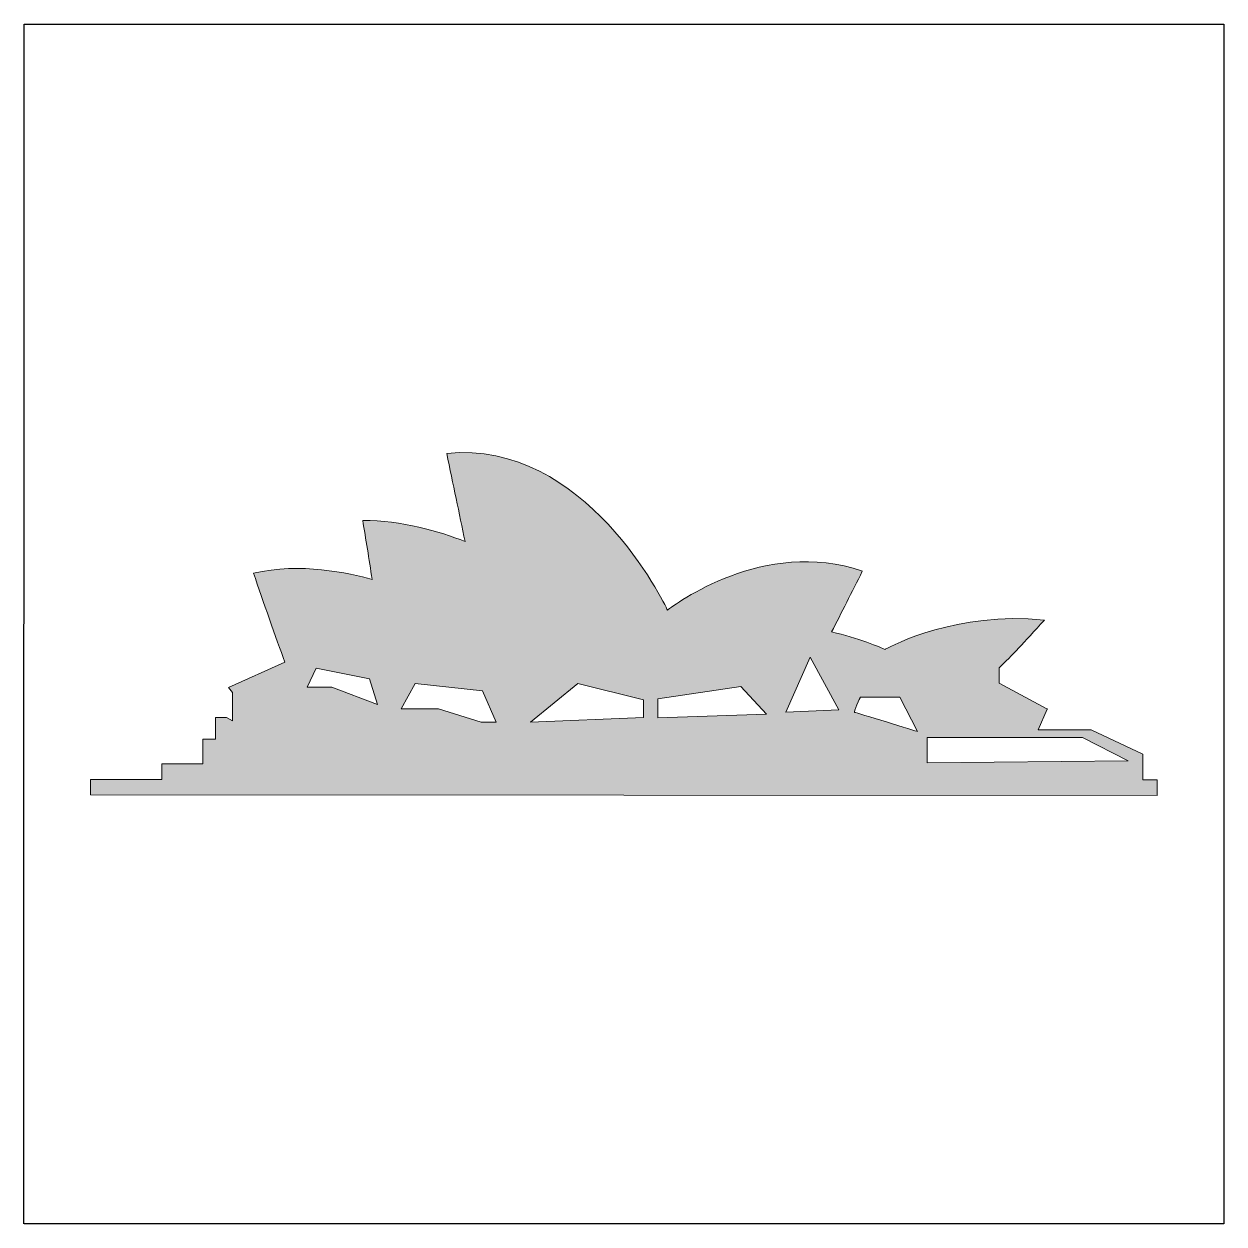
# Model space of a CAD drawing. Header units: inches. Extents: x 0 to 114, y 0 to 114.
import ezdxf

# ---------------------------------------------------------------- set-up
doc = ezdxf.new("R2010")
doc.units = ezdxf.units.IN
doc.header["$MEASUREMENT"] = 0
doc.layers.add('Image Background', color=7, linetype='Continuous')
doc.layers.add('Layer 1', color=7, linetype='Continuous')
picture_1 = doc.add_image_def('image1.png', size_in_pixel=(1350, 1350))

msp = doc.modelspace()

# ---------------------------------------------------------------- hatches: boundary and pattern name
at = {"layer": 'Layer 1', "true_color": 0x6a463b}
h = msp.add_hatch(color=17, dxfattribs=at)
h.dxf.hatch_style = 2
edge = h.paths.add_edge_path()
edge.add_spline(control_points=[(106.56, 42.3), (106.56, 42.3), (106.56, 43.93), (106.56, 43.93), (106.56, 43.93), (106.56, 44.01), (106.56, 44.01), (106.56, 44.01), (106.56, 44.14), (106.56, 44.14), (106.56, 44.14), (106.56, 44.74), (106.56, 44.74), (106.56, 44.74), (101.66, 47.07), (101.66, 47.07), (101.66, 47.07), (96.61, 47.07), (96.61, 47.07), (96.61, 47.07), (96.61, 47.07), (96.61, 47.07), (96.61, 47.07), (97.47, 49.03), (97.47, 49.03), (97.47, 49.03), (97.47, 49.03), (97.47, 49.03), (97.47, 49.03), (97.47, 49.03), (97.47, 49.03), (97.47, 49.03), (97.47, 49.04), (97.47, 49.04), (97.47, 49.04), (97.48, 49.07), (97.48, 49.07), (97.48, 49.07), (97.42, 49.06), (97.42, 49.06), (97.42, 49.06), (92.9, 51.51), (92.9, 51.51), (92.9, 51.51), (92.88, 52.97), (92.88, 52.97), (94.1, 54.15), (95.21, 55.34), (97.2, 57.52), (97.19, 57.52), (97.17, 57.52), (97.16, 57.53), (97.16, 57.53), (97.17, 57.53), (97.17, 57.53), (88.87, 58.35), (82.76, 55.13), (82.04, 54.74), (82.04, 54.74), (82.03, 54.75), (82.03, 54.75), (82.03, 54.75), (82.02, 54.73), (82.02, 54.73), (81.73, 54.85), (79.33, 55.89), (76.93, 56.39), (77.85, 58.21), (78.86, 60.19), (79.85, 62.17), (79.85, 62.17), (79.85, 62.17), (79.85, 62.17), (79.85, 62.18), (79.85, 62.18), (79.86, 62.18), (70.5, 65.41), (61.92, 58.95), (61.29, 58.47), (61.02, 59.05), (53.49, 74.71), (40.27, 73.4), (40.27, 73.4), (40.28, 73.39), (40.28, 73.39), (40.27, 73.39), (40.27, 73.39), (40.27, 73.39), (40.87, 70.5), (41.46, 67.68), (42.01, 65.02), (39.59, 65.95), (35.98, 67.02), (32.27, 67.02), (32.27, 67.02), (32.27, 67.01), (32.27, 67.01), (32.27, 67.01), (32.27, 67.01), (32.26, 67.01), (32.56, 65.28), (32.86, 63.34), (33.16, 61.39), (30.97, 62.01), (26.27, 63.03), (21.87, 61.99), (21.88, 61.98), (21.88, 61.98), (21.88, 61.98), (21.87, 61.98), (21.87, 61.98), (21.87, 61.98), (22.74, 59.35), (24.03, 55.78), (24.85, 53.52), (24.85, 53.52), (19.49, 51.1), (19.49, 51.1), (19.49, 51.1), (19.87, 50.64), (19.87, 50.64), (19.87, 50.64), (19.87, 47.92), (19.87, 47.92), (19.87, 47.92), (19.3, 48.26), (19.3, 48.26), (19.3, 48.26), (18.23, 48.26), (18.23, 48.26), (18.23, 48.26), (18.23, 46.19), (18.23, 46.19), (18.23, 46.19), (17.02, 46.19), (17.02, 46.19), (17.02, 46.19), (17.02, 43.84), (17.02, 43.84), (17.02, 43.84), (13.14, 43.84), (13.14, 43.84), (13.14, 43.84), (13.14, 42.35), (13.14, 42.35), (13.14, 42.35), (6.35, 42.35), (6.35, 42.35), (6.35, 42.35), (6.35, 40.87), (6.35, 40.87), (6.35, 40.87), (107.95, 40.82), (107.95, 40.82), (107.95, 40.82), (107.95, 42.3), (107.95, 42.3), (107.95, 42.3), (106.56, 42.3), (106.56, 42.3)], knot_values=[0, 0, 0, 0, 1, 1, 1, 2, 2, 2, 3, 3, 3, 4, 4, 4, 5, 5, 5, 6, 6, 6, 7, 7, 7, 8, 8, 8, 9, 9, 9, 10, 10, 10, 11, 11, 11, 12, 12, 12, 13, 13, 13, 14, 14, 14, 15, 15, 15, 16, 16, 16, 17, 17, 17, 18, 18, 18, 19, 19, 19, 20, 20, 20, 21, 21, 21, 22, 22, 22, 23, 23, 23, 24, 24, 24, 25, 25, 25, 26, 26, 26, 27, 27, 27, 28, 28, 28, 29, 29, 29, 30, 30, 30, 31, 31, 31, 32, 32, 32, 33, 33, 33, 34, 34, 34, 35, 35, 35, 36, 36, 36, 37, 37, 37, 38, 38, 38, 39, 39, 39, 40, 40, 40, 41, 41, 41, 42, 42, 42, 43, 43, 43, 44, 44, 44, 45, 45, 45, 46, 46, 46, 47, 47, 47, 48, 48, 48, 49, 49, 49, 50, 50, 50, 51, 51, 51, 52, 52, 52, 53, 53, 53, 53], degree=3, periodic=1)
h.paths.add_polyline_path([(29.33, 51.12), (26.97, 51.12), (27.83, 52.93), (32.91, 51.93), (33.68, 49.48)])
h.paths.add_polyline_path([(43.53, 47.8), (39.49, 49.07), (35.91, 49.07), (37.27, 51.48), (43.67, 50.79), (44.98, 47.8)])
h.paths.add_polyline_path([(59.01, 48.24), (48.25, 47.79), (52.74, 51.47), (59.01, 49.92)])
h.paths.add_polyline_path([(60.37, 48.2), (60.37, 50.01), (68.27, 51.19), (70.72, 48.56)])
h.paths.add_polyline_path([(72.58, 48.74), (74.89, 54), (77.61, 48.96)])
edge = h.paths.add_edge_path()
edge.add_spline(control_points=[(79.11, 48.73), (78.98, 48.73), (79.66, 50.18), (79.66, 50.18), (79.66, 50.18), (83.29, 50.18), (83.42, 50.18), (83.42, 50.18), (85.1, 46.91), (85.1, 46.91), (85.1, 46.91), (79.25, 48.73), (79.11, 48.73)], knot_values=[0, 0, 0, 0, 1, 1, 1, 2, 2, 2, 3, 3, 3, 4, 4, 4, 4], degree=3, periodic=1)
h.paths.add_polyline_path([(86.02, 43.94), (86.02, 46.35), (100.81, 46.34), (105.17, 44.13)])

# ---------------------------------------------------------------- linework, layer by layer
at = {"layer": 'Layer 1', "lineweight": 0}
for points in [[(72.58, 48.74), (74.89, 54), (77.61, 48.96), (72.58, 48.74)], [(29.33, 51.12), (26.97, 51.12), (27.83, 52.93), (32.91, 51.93), (33.68, 49.48), (29.33, 51.12)], [(43.53, 47.8), (39.49, 49.07), (35.91, 49.07), (37.27, 51.48), (43.67, 50.79), (44.98, 47.8), (43.53, 47.8)], [(59.01, 48.24), (48.25, 47.79), (52.74, 51.47), (59.01, 49.92), (59.01, 48.24)], [(60.37, 48.2), (60.37, 50.01), (68.27, 51.19), (70.72, 48.56), (60.37, 48.2)], [(86.02, 43.94), (86.02, 46.35), (100.81, 46.34), (105.17, 44.13), (86.02, 43.94)]]:
    msp.add_lwpolyline(points, dxfattribs=at)
for points, knots in [([(106.56, 42.3), (106.56, 42.3), (106.56, 43.93), (106.56, 43.93), (106.56, 43.93), (106.56, 44.01), (106.56, 44.01), (106.56, 44.01), (106.56, 44.14), (106.56, 44.14), (106.56, 44.14), (106.56, 44.74), (106.56, 44.74), (106.56, 44.74), (101.66, 47.07), (101.66, 47.07), (101.66, 47.07), (96.61, 47.07), (96.61, 47.07), (96.61, 47.07), (96.61, 47.07), (96.61, 47.07), (96.61, 47.07), (97.47, 49.03), (97.47, 49.03), (97.47, 49.03), (97.47, 49.03), (97.47, 49.03), (97.47, 49.03), (97.47, 49.03), (97.47, 49.03), (97.47, 49.03), (97.47, 49.04), (97.47, 49.04), (97.47, 49.04), (97.48, 49.07), (97.48, 49.07), (97.48, 49.07), (97.42, 49.06), (97.42, 49.06), (97.42, 49.06), (92.9, 51.51), (92.9, 51.51), (92.9, 51.51), (92.88, 52.97), (92.88, 52.97), (94.1, 54.15), (95.21, 55.34), (97.2, 57.52), (97.19, 57.52), (97.17, 57.52), (97.16, 57.53), (97.16, 57.53), (97.17, 57.53), (97.17, 57.53), (88.87, 58.35), (82.76, 55.13), (82.04, 54.74), (82.04, 54.74), (82.03, 54.75), (82.03, 54.75), (82.03, 54.75), (82.02, 54.73), (82.02, 54.73), (81.73, 54.85), (79.33, 55.89), (76.93, 56.39), (77.85, 58.21), (78.86, 60.19), (79.85, 62.17), (79.85, 62.17), (79.85, 62.17), (79.85, 62.17), (79.85, 62.18), (79.85, 62.18), (79.86, 62.18), (70.5, 65.41), (61.92, 58.95), (61.29, 58.47), (61.02, 59.05), (53.49, 74.71), (40.27, 73.4), (40.27, 73.4), (40.28, 73.39), (40.28, 73.39), (40.27, 73.39), (40.27, 73.39), (40.27, 73.39), (40.87, 70.5), (41.46, 67.68), (42.01, 65.02), (39.59, 65.95), (35.98, 67.02), (32.27, 67.02), (32.27, 67.02), (32.27, 67.01), (32.27, 67.01), (32.27, 67.01), (32.27, 67.01), (32.26, 67.01), (32.56, 65.28), (32.86, 63.34), (33.16, 61.39), (30.97, 62.01), (26.27, 63.03), (21.87, 61.99), (21.88, 61.98), (21.88, 61.98), (21.88, 61.98), (21.87, 61.98), (21.87, 61.98), (21.87, 61.98), (22.74, 59.35), (24.03, 55.78), (24.85, 53.52), (24.85, 53.52), (19.49, 51.1), (19.49, 51.1), (19.49, 51.1), (19.87, 50.64), (19.87, 50.64), (19.87, 50.64), (19.87, 47.92), (19.87, 47.92), (19.87, 47.92), (19.3, 48.26), (19.3, 48.26), (19.3, 48.26), (18.23, 48.26), (18.23, 48.26), (18.23, 48.26), (18.23, 46.19), (18.23, 46.19), (18.23, 46.19), (17.02, 46.19), (17.02, 46.19), (17.02, 46.19), (17.02, 43.84), (17.02, 43.84), (17.02, 43.84), (13.14, 43.84), (13.14, 43.84), (13.14, 43.84), (13.14, 42.35), (13.14, 42.35), (13.14, 42.35), (6.35, 42.35), (6.35, 42.35), (6.35, 42.35), (6.35, 40.87), (6.35, 40.87), (6.35, 40.87), (107.95, 40.82), (107.95, 40.82), (107.95, 40.82), (107.95, 42.3), (107.95, 42.3), (107.95, 42.3), (106.56, 42.3), (106.56, 42.3)], [0, 0, 0, 0, 1, 1, 1, 2, 2, 2, 3, 3, 3, 4, 4, 4, 5, 5, 5, 6, 6, 6, 7, 7, 7, 8, 8, 8, 9, 9, 9, 10, 10, 10, 11, 11, 11, 12, 12, 12, 13, 13, 13, 14, 14, 14, 15, 15, 15, 16, 16, 16, 17, 17, 17, 18, 18, 18, 19, 19, 19, 20, 20, 20, 21, 21, 21, 22, 22, 22, 23, 23, 23, 24, 24, 24, 25, 25, 25, 26, 26, 26, 27, 27, 27, 28, 28, 28, 29, 29, 29, 30, 30, 30, 31, 31, 31, 32, 32, 32, 33, 33, 33, 34, 34, 34, 35, 35, 35, 36, 36, 36, 37, 37, 37, 38, 38, 38, 39, 39, 39, 40, 40, 40, 41, 41, 41, 42, 42, 42, 43, 43, 43, 44, 44, 44, 45, 45, 45, 46, 46, 46, 47, 47, 47, 48, 48, 48, 49, 49, 49, 50, 50, 50, 51, 51, 51, 52, 52, 52, 53, 53, 53, 53]), ([(79.11, 48.73), (78.98, 48.73), (79.66, 50.18), (79.66, 50.18), (79.66, 50.18), (83.29, 50.18), (83.42, 50.18), (83.42, 50.18), (85.1, 46.91), (85.1, 46.91), (85.1, 46.91), (79.25, 48.73), (79.11, 48.73)], [0, 0, 0, 0, 1, 1, 1, 2, 2, 2, 3, 3, 3, 4, 4, 4, 4])]:
    msp.add_open_spline(points, degree=3, knots=knots, dxfattribs=at)

# ---------------------------------------------------------------- pictures from other files: only their frames are drawn
at = {"layer": 'Image Background'}
image = msp.add_image(picture_1, insert=(0, 0), size_in_units=(114.3, 114.3), dxfattribs=at)

doc.saveas('drawing.dxf')
